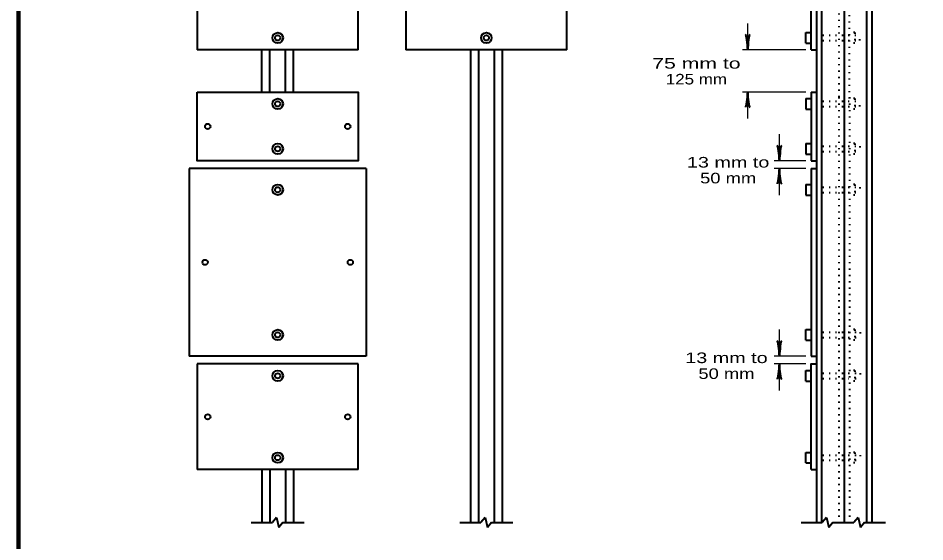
# Model space of a CAD drawing. Extents: x 826 to 1681, y -33 to 511.
# Drawn here: x 882.9 to 1088.9, y 94.5 to 213.5 of the extents above; entities that cross this region are included whole.
import ezdxf
from ezdxf.enums import TextEntityAlignment as Align

# ---------------------------------------------------------------- set-up
doc = ezdxf.new("R2010")
doc.units = 0
doc.header["$LTSCALE"] = 0.96
doc.linetypes.add('DOTTED', pattern=[1.5, 0.3, -1.2])
doc.layers.add('1', color=7, linetype='Continuous', lineweight=40)

msp = doc.modelspace()

# ---------------------------------------------------------------- linework, layer by layer
at = {"layer": '1'}
for p, q in [((1065.4513, 290.8914), (1065.4513, 195.4914)), ((1070.5513, 290.8914), (1070.5513, 195.4914)), ((1075.6513, 290.8914), (1075.6513, 98.8669)), ((1076.8513, 290.8914), (1076.8513, 98.8914)), ((923.5692, 230.2914), (923.5692, 206.2914)), ((960.1692, 206.2914), (960.1692, 230.2914)), ((970.9692, 230.2914), (970.9692, 206.2914)), ((1007.5692, 206.2914), (1007.5692, 230.2914)), ((1061.8513, 207.7914), (1061.8513, 210.1914)), ((1061.8513, 210.1914), (1063.0513, 210.1914)), ((960.1692, 206.2914), (923.5692, 206.2914)), ((938.2692, 196.6914), (938.2692, 206.2914)), ((940.0692, 196.6914), (940.0692, 206.2914)), ((943.6692, 196.6914), (943.6692, 206.2914)), ((945.4692, 196.6914), (945.4692, 206.2914)), ((1007.5692, 206.2914), (970.9692, 206.2914)), ((985.6692, 206.2914), (985.6692, 133.7922)), ((987.4692, 206.2914), (987.4692, 98.8914)), ((991.0692, 206.2914), (991.0692, 98.8914)), ((992.8692, 206.2914), (992.8692, 98.8914)), ((1061.8513, 207.7914), (1063.0513, 207.7914)), ((1063.0513, 206.2914), (1064.2513, 206.2914)), ((1063.0513, 196.6914), (1063.0513, 181.0914)), ((1063.0513, 196.6914), (1064.2513, 196.6914)), ((1061.8513, 195.1914), (1061.8513, 192.7914)), ((1061.8513, 195.1914), (1063.0513, 195.1914)), ((1065.4513, 195.4914), (1065.4513, 98.8669)), ((1070.5513, 195.4914), (1070.5513, 98.8669)), ((1070.5513, 195.4914), (1070.5513, 98.8669)), ((1061.8513, 192.7914), (1063.0513, 192.7914)), ((1061.8513, 184.9914), (1061.8513, 182.5914)), ((1061.8513, 184.9914), (1063.0513, 184.9914)), ((1061.8513, 182.5914), (1063.0513, 182.5914)), ((961.9692, 179.2914), (921.7692, 179.2914)), ((921.7692, 179.2914), (921.7692, 136.6914)), ((961.9692, 179.2914), (961.9692, 136.6914)), ((1063.0513, 181.0914), (1064.2513, 181.0914)), ((1063.0513, 179.2914), (1063.0513, 136.6914)), ((1063.0513, 179.2914), (1064.2513, 179.2914)), ((1061.8513, 175.6914), (1061.8513, 173.2914)), ((1061.8513, 175.6914), (1063.0513, 175.6914)), ((1061.8513, 173.2914), (1063.0513, 173.2914)), ((1061.8513, 140.2914), (1061.8513, 142.6914)), ((1061.8513, 142.6914), (1063.0513, 142.6914)), ((1061.8513, 140.2914), (1063.0513, 140.2914)), ((961.9692, 136.6914), (921.7692, 136.6914)), ((1063.0513, 136.6914), (1064.2513, 136.6914)), ((960.1692, 134.8914), (923.5692, 134.8914)), ((923.5692, 134.8914), (923.5692, 110.8914)), ((960.1692, 110.8914), (960.1692, 134.8914)), ((985.6692, 133.7922), (985.6692, 98.8914)), ((1061.8513, 130.9914), (1061.8513, 133.3914)), ((1061.8513, 133.3914), (1063.0513, 133.3914)), ((1061.8513, 130.9914), (1063.0513, 130.9914)), ((1061.8513, 112.3914), (1061.8513, 114.7914)), ((1061.8513, 114.7914), (1063.0513, 114.7914)), ((1061.8513, 112.3914), (1063.0513, 112.3914)), ((960.1692, 110.8914), (923.5692, 110.8914)), ((938.2692, 110.8914), (938.2692, 98.8914)), ((940.0692, 110.8914), (940.0692, 98.8914)), ((943.6692, 110.8914), (943.6692, 98.8914)), ((945.4692, 110.8914), (945.4692, 98.8914)), ((1063.0513, 110.8914), (1064.2513, 110.8914)), ((941.584, 100.035), (940.6495, 98.8669)), ((941.584, 100.035), (942.1543, 97.7479)), ((988.984, 100.035), (988.0495, 98.8669)), ((988.984, 100.035), (989.5543, 97.7479)), ((1066.5161, 100.0105), (1065.5816, 98.8424)), ((1066.5161, 100.0105), (1067.0864, 97.7234)), ((1073.7161, 100.0105), (1072.7816, 98.8424)), ((1073.7161, 100.0105), (1074.2864, 97.7234)), ((935.8495, 98.8669), (940.6495, 98.8669)), ((943.0495, 98.8669), (942.1543, 97.7479)), ((943.0495, 98.8669), (947.8495, 98.8669)), ((983.2495, 98.8669), (988.0495, 98.8669)), ((990.4495, 98.8669), (989.5543, 97.7479)), ((990.4495, 98.8669), (995.2495, 98.8669)), ((1060.7816, 98.8424), (1065.5816, 98.8424)), ((1067.9816, 98.8424), (1067.0864, 97.7234)), ((1067.9816, 98.8424), (1072.7816, 98.8424)), ((1067.9816, 98.8424), (1072.7816, 98.8424)), ((1075.1816, 98.8424), (1074.2864, 97.7234)), ((1075.1816, 98.8424), (1079.9816, 98.8424))]:
    msp.add_line(p, q, dxfattribs=at)
at = {"layer": '1', "linetype": 'DOTTED'}
for p, q in [((1069.3513, 290.8914), (1069.3513, 195.4914)), ((1071.7513, 195.1914), (1071.7513, 290.8914)), ((1072.9513, 210.1914), (1071.7513, 210.1914)), ((1072.9513, 210.1914), (1072.9513, 207.7914)), ((1064.2513, 209.5914), (1071.7513, 209.5914)), ((1064.2513, 208.3914), (1071.7513, 208.3914)), ((1072.9513, 209.5914), (1074.1513, 209.5914)), ((1072.9513, 207.7914), (1071.7513, 207.7914)), ((1064.2513, 194.5914), (1071.6942, 194.5914)), ((1069.3513, 195.4914), (1069.3513, 98.8669)), ((1071.7513, 195.4914), (1071.7513, 98.8669)), ((1072.9513, 195.1914), (1071.7513, 195.1914)), ((1072.9513, 195.1914), (1072.9513, 192.7914)), ((1072.9513, 194.5914), (1074.1513, 194.5914)), ((1064.2513, 193.3914), (1071.8484, 193.3914)), ((1072.9513, 192.7914), (1071.7513, 192.7914)), ((1064.2513, 184.3914), (1071.7513, 184.3914)), ((1072.9513, 184.9914), (1071.7513, 184.9914)), ((1072.9513, 184.9914), (1072.9513, 182.5914)), ((1072.9513, 184.3914), (1074.1513, 184.3914)), ((1074.1513, 184.3914), (1074.1513, 183.1914)), ((1064.2513, 183.1914), (1071.7513, 183.1914)), ((1072.9513, 182.5914), (1071.7513, 182.5914)), ((1072.9513, 183.1914), (1074.1513, 183.1914)), ((1072.9513, 175.6914), (1071.7513, 175.6914)), ((1072.9513, 175.6914), (1072.9513, 173.2914)), ((1064.2513, 175.0914), (1071.7513, 175.0914)), ((1064.2513, 173.8914), (1071.7513, 173.8914)), ((1072.9513, 173.2914), (1071.7513, 173.2914)), ((1072.9513, 175.0914), (1074.1513, 175.0914)), ((1072.9513, 173.8914), (1074.1513, 173.8914)), ((1074.1513, 175.0914), (1074.1513, 173.8914)), ((1072.9994, 142.6914), (1071.7994, 142.6914)), ((1072.9994, 142.6914), (1072.9994, 140.2914)), ((1064.2513, 142.0914), (1071.7134, 142.0914)), ((1064.2513, 140.8914), (1071.7513, 140.8914)), ((1072.9994, 140.2914), (1071.7994, 140.2914)), ((1072.9994, 142.0914), (1074.1994, 142.0914)), ((1072.9994, 140.8914), (1074.1994, 140.8914)), ((1074.1994, 142.0914), (1074.1994, 140.8914)), ((1064.2513, 132.7914), (1071.7513, 132.7914)), ((1072.9994, 133.3914), (1071.7994, 133.3914)), ((1072.9994, 133.3914), (1072.9994, 130.9914)), ((1072.9994, 132.7914), (1074.1994, 132.7914)), ((1074.1994, 132.7914), (1074.1994, 131.5914)), ((1064.2513, 131.5914), (1071.5415, 131.5914)), ((1072.9994, 130.9914), (1071.7994, 130.9914)), ((1072.9994, 131.5914), (1074.1994, 131.5914)), ((1064.2513, 114.1914), (1071.7513, 114.1914)), ((1072.9994, 114.7914), (1071.7994, 114.7914)), ((1072.9994, 114.7914), (1072.9994, 112.3914)), ((1072.9994, 114.1914), (1074.1994, 114.1914)), ((1074.1994, 114.1914), (1074.1994, 112.9914)), ((1064.2513, 112.9914), (1071.7513, 112.9914)), ((1072.9994, 112.3914), (1071.7994, 112.3914)), ((1072.9994, 112.9914), (1074.1994, 112.9914))]:
    msp.add_line(p, q, dxfattribs=at)
at = {"layer": '1', "lineweight": 25}
for p, q in [((1048.6513, 206.2914), (1048.6513, 212.2914)), ((1061.8513, 206.2914), (1047.4513, 206.2914)), ((1061.8513, 196.6914), (1047.4513, 196.6914)), ((1048.6513, 190.6914), (1048.6513, 196.6914)), ((1055.8513, 181.0914), (1055.8513, 187.0914)), ((1061.8513, 181.0914), (1054.6513, 181.0914)), ((1061.8513, 179.2914), (1054.6513, 179.2914)), ((1055.8513, 173.2914), (1055.8513, 179.2914)), ((1055.8513, 136.6914), (1055.8513, 142.6914)), ((1061.8513, 136.6914), (1054.6513, 136.6914)), ((1061.8513, 134.8914), (1054.6513, 134.8914)), ((1055.8513, 128.8914), (1055.8513, 134.8914))]:
    msp.add_line(p, q, dxfattribs=at)
at = {"layer": '1', "lineweight": 158}
msp.add_lwpolyline([(1674.589, 504.8639), (882.889, 504.7639), (882.989, -21.2361)], dxfattribs=at)
at = {"layer": '1'}
for points in [[(1064.2513, 292.0914), (1064.2513, 274.6914), (1064.2513, 196.6914)], [(1063.0513, 206.2914), (1063.0513, 230.2914), (1064.2513, 230.2914)], [(1064.2513, 196.6914), (1064.2513, 179.2914), (1064.2513, 98.8914)], [(1063.0513, 110.8914), (1063.0513, 134.8914), (1064.2513, 134.8914)]]:
    msp.add_lwpolyline(points, dxfattribs=at)
at = {"layer": '1', "linetype": 'DOTTED'}
for points in [[(1072.9513, 208.3914), (1074.1513, 208.3914), (1074.1513, 209.5914)], [(1072.9513, 193.3914), (1074.1513, 193.3914), (1074.1513, 194.5914)]]:
    msp.add_lwpolyline(points, dxfattribs=at)
at = {"layer": '1'}
msp.add_lwpolyline([(923.5692, 196.6914), (960.1692, 196.6914), (960.1692, 181.0914), (923.5692, 181.0914)], close=True, dxfattribs=at)
for centre, radius in [((941.8692, 208.9914), 1.2), ((989.2692, 208.9914), 1.2), ((941.8692, 208.9914), 0.6), ((989.2692, 208.9914), 0.6), ((941.8692, 193.9914), 1.2), ((941.8692, 193.9914), 0.6), ((925.9692, 188.8914), 0.6), ((957.7692, 188.8914), 0.6), ((941.8692, 183.7914), 1.2), ((941.8692, 183.7914), 0.6), ((941.8692, 174.4914), 1.2), ((941.8692, 174.4914), 0.6), ((925.3692, 157.9914), 0.6), ((958.3692, 157.9914), 0.6), ((941.8692, 141.4914), 1.2), ((941.8692, 141.4914), 0.6), ((941.8692, 132.1914), 1.2), ((941.8692, 132.1914), 0.6), ((925.9692, 122.8914), 0.6), ((957.7692, 122.8914), 0.6), ((941.8692, 113.5914), 1.2), ((941.8692, 113.5914), 0.6)]:
    msp.add_circle(centre, radius, dxfattribs=at)
for centre, major_axis, ratio, start_param, end_param in [((1048.3197, 207.6008), (0.1874, -2.1428), 0.122415, 0.89635335, 3.14159265), ((1048.3197, 207.6008), (0.1874, -2.1428), 0.122415, 0.89635335, 3.14159265), ((1048.9052, 207.636), (-0.2108, -2.1077), 0.07063, 3.14071475, 5.41810995), ((1048.9052, 207.636), (-0.2108, -2.1077), 0.07063, 3.14071475, 5.41810995), ((1048.3974, 195.3468), (0.2108, 2.1077), 0.07063, 3.14071475, 5.41810995), ((1048.3974, 195.3468), (0.2108, 2.1077), 0.07063, 3.14071475, 5.41810995), ((1048.9829, 195.382), (-0.1874, 2.1428), 0.122415, 0.89635335, 3.14159265), ((1048.9829, 195.382), (-0.1874, 2.1428), 0.122415, 0.89635335, 3.14159265), ((1055.5197, 182.4008), (0.1874, -2.1428), 0.122415, 0.89635335, 3.14159265), ((1055.5197, 182.4008), (0.1874, -2.1428), 0.122415, 0.89635335, 3.14159265), ((1056.1052, 182.436), (-0.2108, -2.1077), 0.07063, 3.14071475, 5.41810995), ((1056.1052, 182.436), (-0.2108, -2.1077), 0.07063, 3.14071475, 5.41810995), ((1055.5974, 177.9468), (0.2108, 2.1077), 0.07063, 3.14071475, 5.41810995), ((1056.1829, 177.982), (-0.1874, 2.1428), 0.122415, 0.89635335, 3.14159265), ((1055.5197, 138.0008), (0.1874, -2.1428), 0.122415, 0.89635335, 3.14159265), ((1055.5197, 138.0008), (0.1874, -2.1428), 0.122415, 0.89635335, 3.14159265), ((1056.1052, 138.036), (-0.2108, -2.1077), 0.07063, 3.14071475, 5.41810995), ((1056.1052, 138.036), (-0.2108, -2.1077), 0.07063, 3.14071475, 5.41810995), ((1055.5974, 133.5468), (0.2108, 2.1077), 0.07063, 3.14071475, 5.41810995), ((1055.5974, 133.5468), (0.2108, 2.1077), 0.07063, 3.14071475, 5.41810995), ((1056.1829, 133.582), (-0.1874, 2.1428), 0.122415, 0.89635335, 3.14159265), ((1056.1829, 133.582), (-0.1874, 2.1428), 0.122415, 0.89635335, 3.14159265)]:
    msp.add_ellipse(centre, major_axis=major_axis, ratio=ratio, start_param=start_param, end_param=end_param, dxfattribs=at)

# ---------------------------------------------------------------- texts
for s, width, p in [('75 mm to', 1.5, (1036.9925, 202.02)), ('125 mm', 1.2, (1036.9924, 198.42)), ('13 mm to', 1.4, (1044.2034, 179.5378)), ('50 mm', 1.3, (1044.2035, 175.9378)), ('13 mm to', 1.4, (1043.8184, 135.0938)), ('50 mm', 1.3, (1043.8185, 131.4938))]:
    msp.add_text(s, height=2.4, dxfattribs=dict(at, width=width)).set_placement(p, align=Align.CENTER)

doc.saveas('drawing.dxf')
